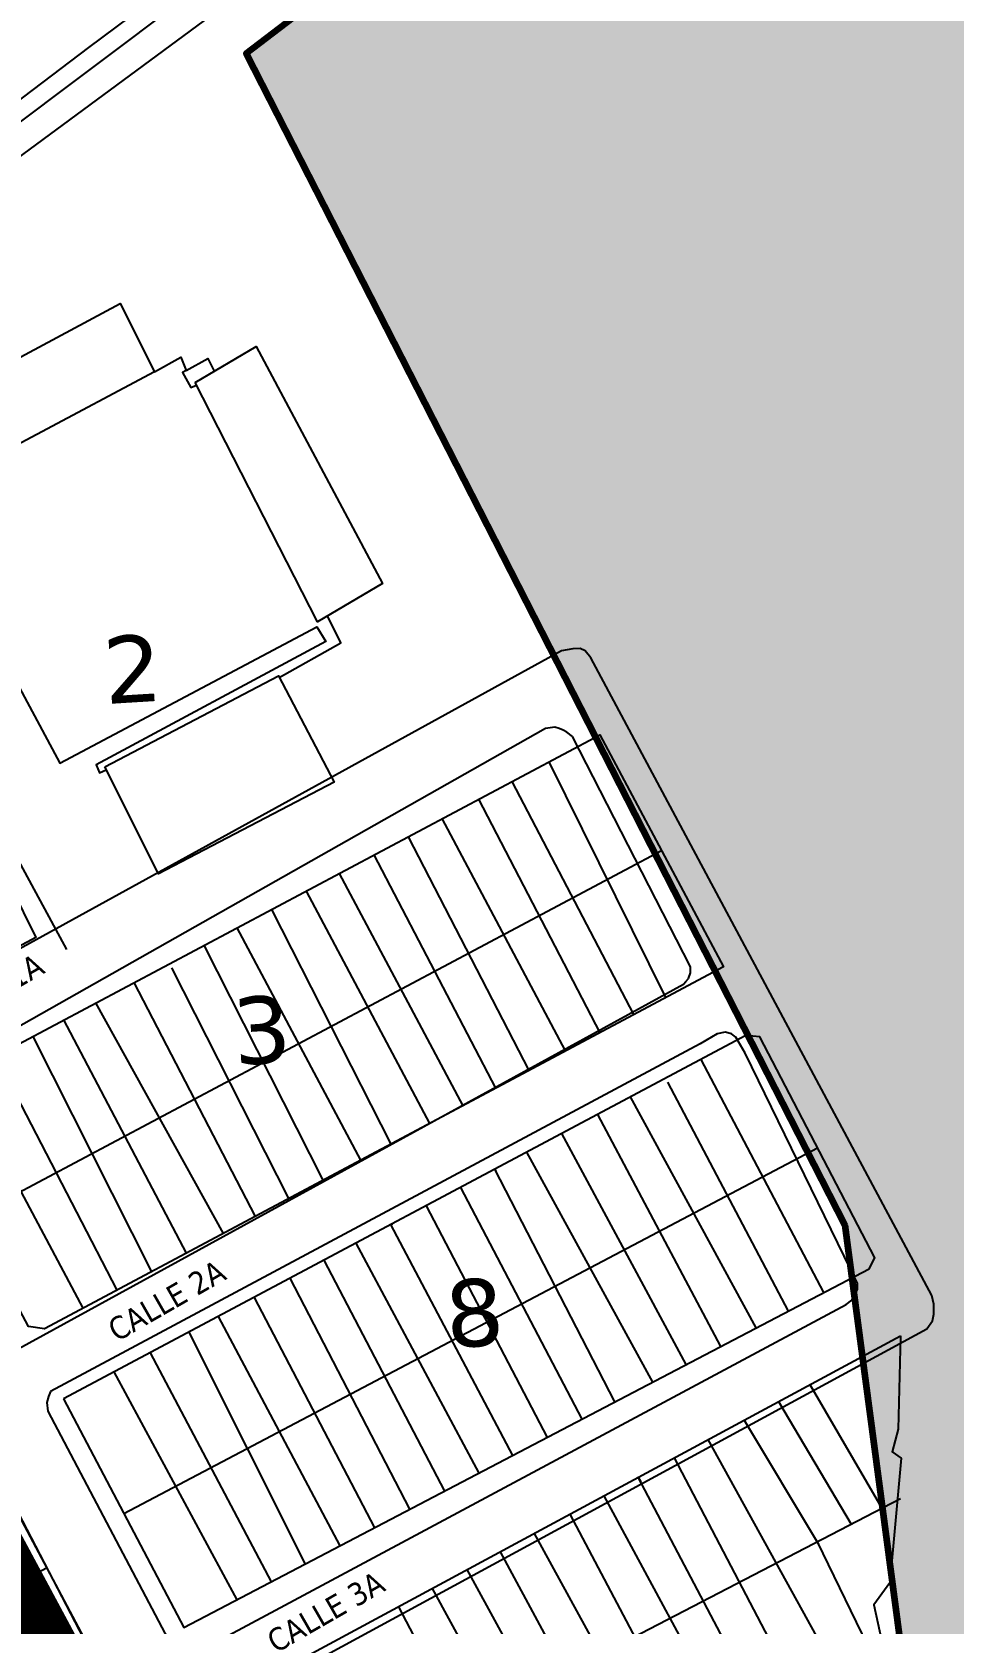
# Model space of a CAD drawing. Header units: metres. Extents: x 2 to 659295185, y -28 to 1124222152.
# Drawn here: x 658200.1 to 658341.6, y 1122568.8 to 1122813.3 of the extents above; entities that cross this region are included whole.
import ezdxf

# ---------------------------------------------------------------- set-up
doc = ezdxf.new("R2010")
doc.units = ezdxf.units.M
doc.header["$MEASUREMENT"] = 0
for name, color, linetype in [('CALLES', 1, 'CONTINUOUS'), ('División Parroquial', 130, 'CONTINUOUS'), ('MANZANA', 30, 'CONTINUOUS'), ('Numero de manzana', 6, 'CONTINUOUS'), ('Parcelas', 140, 'CONTINUOUS'), ('texto', 255, 'CONTINUOUS')]:
    doc.layers.add(name, color=color, linetype=linetype)
doc.layers.add('OCUPACIONES IRREGULARES', color=34, linetype='CONTINUOUS', lineweight=200)
doc.styles.add('ROMAN', font='verdana.ttf')
doc.styles.get("Standard").update_dxf_attribs({"font": 'tahoma.ttf'})

msp = doc.modelspace()

# ---------------------------------------------------------------- hatches: boundary and pattern name
at = {"layer": 'División Parroquial', "lineweight": 0, "transparency": 33554666}
h = msp.add_hatch(dxfattribs=at)
h.set_pattern_fill('ANSI31', color=256)
h.set_pattern_definition([(45, (0, 0), (-0.088388347648, 0.088388347648), [])])
h.paths.add_polyline_path([(658216.9797, 1122547.7496), (658216.6839, 1122547.8386), (658215.917, 1122547.7287), (658214.8203, 1122547.4987), (658110.1971, 1122492.5099), (658107.4182, 1122501.898), (658209.6337, 1122555.4371), (658210.615, 1122555.997), (658211.3818, 1122556.7768), (658211.6816, 1122557.597), (658152.1887, 1122668.1737), (658038.3747, 1122608.8917), (658211.5535, 1122282.9343), (658258.8167, 1122195.0664), (658302.7272, 1122387.0582), (658276.2121, 1122437.1016), (658276.2354, 1122436.9512), (658275.7443, 1122437.9845), (658262.1513, 1122463.6395), (658261.6485, 1122464.0957), (658260.5518, 1122464.4156), (658259.7849, 1122464.5256), (658258.9109, 1122464.3056), (658153.4053, 1122409.7467), (658150.0905, 1122416.3754), (658253.716, 1122474.2336), (658254.6973, 1122475.1234), (658255.1343, 1122476.1232), (658255.1283, 1122476.8447), (658239.5289, 1122505.8386), (658238.9972, 1122505.9072), (658238.2303, 1122505.9072), (658237.249, 1122505.5672), (658143.1227, 1122455.6074), (658136.0725, 1122463.3158), (658231.6254, 1122514.0655), (658232.821, 1122514.9553), (658233.5879, 1122515.6152), (658233.8615, 1122516.3723)])
h.paths.add_polyline_path([(658168.0904, 1122373.8776), (658154.327, 1122397.8959), (658149.7534, 1122395.2751), (658163.5168, 1122371.2567)], flags=24)
h.paths.add_polyline_path([(658250.427, 1122327.9438), (658273.6759, 1122329.3623), (658272.7145, 1122345.1195), (658249.4656, 1122343.701)], flags=24)
h.paths.add_polyline_path([(658050.4417, 1122598.6636), (658064.6025, 1122599.5276), (658063.6575, 1122615.0153), (658049.4967, 1122614.1513)], flags=24)
h.paths.add_polyline_path([(658261.8377, 1122271.3019), (658285.1936, 1122272.7269), (658284.2126, 1122288.8055), (658260.8566, 1122287.3805)], flags=24)
h.paths.add_polyline_path([(658237.8402, 1122376.0606), (658261.089, 1122377.4791), (658260.1276, 1122393.2363), (658236.8787, 1122391.8178)], flags=24)
h.paths.add_polyline_path([(658212.6063, 1122414.7146), (658235.9519, 1122416.139), (658234.9727, 1122432.1865), (658211.6271, 1122430.7621)], flags=24)
h.paths.add_polyline_path([(658187.3991, 1122456.3166), (658210.755, 1122457.7416), (658209.774, 1122473.8202), (658186.418, 1122472.3952)], flags=24)
h.paths.add_polyline_path([(658170.1329, 1122495.4711), (658193.4854, 1122496.8959), (658192.505, 1122512.9641), (658169.1525, 1122511.5393)], flags=24)
h.paths.add_polyline_path([(658145.5601, 1122542.1731), (658159.7036, 1122543.036), (658158.7617, 1122558.4719), (658144.6182, 1122557.609)], flags=24)
h.paths.add_polyline_path([(658112.3234, 1122582.9275), (658126.4669, 1122583.7904), (658125.5251, 1122599.2263), (658111.3816, 1122598.3634)], flags=24)
h.paths.add_polyline_path([(658260.249, 1122245.1412), (658279.4277, 1122256.1474), (658276.7109, 1122260.8814), (658257.5322, 1122249.8752)], flags=24)
h.paths.add_polyline_path([(658259.0401, 1122302.1221), (658278.1812, 1122313.1067), (658275.4486, 1122317.8682), (658256.3076, 1122306.8837)], flags=24)
h.paths.add_polyline_path([(658249.4575, 1122353.653), (658268.5842, 1122364.6293), (658265.8763, 1122369.3481), (658246.7495, 1122358.3717)], flags=24)
h.paths.add_polyline_path([(658231.5298, 1122397.471), (658250.6616, 1122408.4503), (658247.9449, 1122413.1844), (658228.813, 1122402.2051)], flags=24)
h.paths.add_polyline_path([(658201.4129, 1122433.6945), (658220.5438, 1122444.6732), (658217.8288, 1122449.4042), (658198.698, 1122438.4255)], flags=24)
h.paths.add_polyline_path([(658129.7288, 1122567.812), (658148.8597, 1122578.7907), (658146.1447, 1122583.5216), (658127.0139, 1122572.5429)], flags=24)
h.paths.add_polyline_path([(658099.0821, 1122608.7054), (658118.2088, 1122619.6817), (658115.5009, 1122624.4005), (658096.3741, 1122613.4241)], flags=24)
at = {"layer": 'OCUPACIONES IRREGULARES', "lineweight": 200, "transparency": 33554651}
h = msp.add_hatch(color=256, dxfattribs=at)
h.dxf.hatch_style = 1
h.set_gradient(color1=(153, 76, 0), one_color=1, tint=1)
h.paths.add_polyline_path([(658828, 1123207), (658659, 1123135), (658233, 1122810), (658325, 1122630), (658334, 1122562), (658490, 1122561), (658500, 1122537), (658649, 1122565)])

# ---------------------------------------------------------------- linework, layer by layer
at = {"layer": 'MANZANA', "lineweight": -2}
for p, q in [((658208.8256, 1122810.9251), (658254.9116, 1122845.4081)), ((658243.2438, 1122833.3005), (658155.1122, 1122767.104)), ((658157.6437, 1122764.2446), (658246.3277, 1122829.6713)), ((658175.0836, 1122785.3303), (658208.8256, 1122810.9251)), ((658281.4468, 1122718.224), (658185.5806, 1122665.4847)), ((658283.2031, 1122718.5639), (658281.4468, 1122718.224)), ((658284.2998, 1122718.5739), (658283.2031, 1122718.5639)), ((658285.0667, 1122718.2439), (658284.2998, 1122718.5739)), ((658285.949, 1122717.1442), (658285.0667, 1122718.2439)), ((658338.3266, 1122619.1641), (658285.949, 1122717.1442)), ((658278.9813, 1122706.2764), (658182.6863, 1122651.7575)), ((658280.4078, 1122706.4963), (658278.9813, 1122706.2764)), ((658281.0675, 1122706.2864), (658280.4078, 1122706.4963)), ((658281.7271, 1122706.0664), (658281.0675, 1122706.2864)), ((658282.2714, 1122705.7365), (658281.7271, 1122706.0664)), ((658283.1537, 1122705.0766), (658282.2714, 1122705.7365)), ((658301.278, 1122669.6538), (658283.1537, 1122705.0766)), ((658301.2863, 1122668.764), (658301.278, 1122669.6538)), ((658198.0978, 1122611.0158), (658300.1978, 1122666.9944)), ((658300.1978, 1122666.9944), (658300.5277, 1122667.4343)), ((658300.5277, 1122667.4343), (658300.9564, 1122667.8842)), ((658300.9564, 1122667.8842), (658301.2863, 1122668.764)), ((658305.3845, 1122659.3859), (658302.7623, 1122657.8262)), ((658306.5883, 1122659.6159), (658305.3845, 1122659.3859)), ((658307.5696, 1122659.3959), (658306.5883, 1122659.6159)), ((658308.2293, 1122658.846), (658307.5696, 1122659.3959)), ((658302.7623, 1122657.8262), (658202.9463, 1122604.4071)), ((658309.664, 1122656.4165), (658308.2293, 1122658.846)), ((658326.9226, 1122620.9937), (658309.664, 1122656.4165)), ((658326.9226, 1122620.1039), (658326.9226, 1122620.9937)), ((658325.1827, 1122617.7744), (658326.0568, 1122618.4443)), ((658326.0568, 1122618.4443), (658326.3784, 1122619.0041)), ((658326.3784, 1122619.0041), (658326.9226, 1122620.1039)), ((658338.6564, 1122617.8344), (658338.3266, 1122619.1641)), ((658338.6647, 1122616.2847), (658338.6564, 1122617.8344)), ((658225.2596, 1122564.2453), (658325.1827, 1122617.7744)), ((658338.4503, 1122615.2949), (658338.6647, 1122616.2847)), ((658229.5804, 1122555.4171), (658337.5762, 1122614.0752)), ((658337.5762, 1122614.0752), (658338.4503, 1122615.2949)), ((658202.6247, 1122603.6273), (658202.4104, 1122602.7475)), ((658202.9463, 1122604.4071), (658202.6247, 1122603.6273)), ((658202.4104, 1122602.7475), (658202.5258, 1122601.4177)), ((658202.5258, 1122601.4177), (658221.5325, 1122565.3351)), ((658193.241, 1122594.4092), (658211.4725, 1122560.2061))]:
    msp.add_line(p, q, dxfattribs=at)
at = {"layer": 'OCUPACIONES IRREGULARES', "lineweight": 200}
msp.add_lwpolyline([(658828, 1123207), (658659, 1123135), (658233, 1122810), (658325, 1122630), (658334, 1122562), (658490, 1122561), (658500, 1122537), (658649, 1122565), (658828, 1123207)], dxfattribs=at)
at = {"layer": 'Parcelas'}
for points in [[(658177.4614, 1122752.197), (658213.6443, 1122771.5807), (658218.9308, 1122761.1252), (658182.7479, 1122741.859), (658177.4614, 1122752.197)], [(658225.1571, 1122759.4806), (658234.5552, 1122765.002), (658253.939, 1122728.5841), (658243.9534, 1122722.7103), (658225.1571, 1122759.4806)], [(658218.9308, 1122761.1252), (658222.9527, 1122763.3376), (658223.7889, 1122761.2936), (658227.1337, 1122763.1518), (658228.1091, 1122761.2149)], [(658223.7889, 1122761.2936), (658223.2315, 1122761.0149), (658224.5322, 1122758.6921), (658225.3698, 1122759.0644)], [(658179.12, 1122695.5802), (658191.5489, 1122724.8726), (658204.3706, 1122700.9945), (658243.8577, 1122721.8994), (658245.2513, 1122719.6696), (658209.9452, 1122700.7158), (658210.5027, 1122699.5079), (658211.5262, 1122699.9268)], [(658238.088, 1122714.1295), (658247.5741, 1122719.4837), (658245.5013, 1122723.6208)], [(658211.2948, 1122700.3896), (658237.9621, 1122714.3694), (658246.5379, 1122698.0401), (658219.5182, 1122683.9428), (658211.2948, 1122700.3896)], [(658181.2252, 1122648.8764), (658287.338, 1122705.3477), (658306.3284, 1122669.6991), (658202.048, 1122614.0607), (658199.5493, 1122614.3939), (658181.2252, 1122648.8764)], [(658279.5012, 1122701.1771), (658297.4496, 1122664.9619)], [(658273.8439, 1122698.1664), (658292.5131, 1122662.328)], [(658179.12, 1122695.5802), (658186.977, 1122680.8884), (658197.6675, 1122686.6448), (658205.3937, 1122672.3512)], [(658268.7226, 1122695.4409), (658287.3172, 1122659.5558)], [(658282.0782, 1122656.7605), (658263.126, 1122692.4625)], [(658257.8749, 1122689.6679), (658276.4242, 1122653.7438)], [(658296.8332, 1122687.5234), (658190.7022, 1122631.0424)], [(658271.3492, 1122651.0361), (658252.6678, 1122686.8968)], [(658247.2785, 1122684.0287), (658266.2917, 1122648.3377)], [(658176.7565, 1122671.1378), (658196.8451, 1122681.9457), (658200.7219, 1122674.1922), (658180.7508, 1122663.5018), (658176.7565, 1122671.1378)], [(658242.2012, 1122681.3267), (658261.165, 1122645.6024)], [(658236.8894, 1122678.4998), (658255.2516, 1122642.4473)], [(658250.6436, 1122639.9887), (658231.6132, 1122675.6919)], [(658244.8512, 1122636.8982), (658226.5442, 1122672.9943)], [(658221.5381, 1122669.5325), (658239.517, 1122634.0521)], [(658215.7656, 1122667.2581), (658234.399, 1122631.3214)], [(658229.5229, 1122628.7198), (658209.9095, 1122664.1416)], [(658204.9703, 1122661.5131), (658223.8084, 1122625.6709)], [(658200.2385, 1122658.9949), (658218.4741, 1122622.8248)], [(658204.9665, 1122603.296), (658223.4571, 1122568.1472), (658328.737, 1122623.2858), (658329.5699, 1122624.9517), (658311.9122, 1122658.9344), (658309.7466, 1122659.101), (658204.9665, 1122603.296)], [(658194.5205, 1122655.9518), (658213.166, 1122619.9927), (658213.0804, 1122620.1576)], [(658321.7465, 1122619.6247), (658302.9054, 1122655.4574)], [(658207.9788, 1122617.2251), (658188.9323, 1122652.9779)], [(658311.3698, 1122614.1901), (658292.0512, 1122649.6766)], [(658297.7527, 1122651.938), (658316.2563, 1122616.7493)], [(658286.9747, 1122646.9728), (658305.8982, 1122611.3244)], [(658300.6258, 1122608.5631), (658281.5257, 1122644.0708)], [(658214.228, 1122585.6907), (658320.7791, 1122641.8697)], [(658295.4655, 1122605.8604), (658276.1289, 1122641.1965)], [(658289.6578, 1122602.8187), (658271.1906, 1122638.5664), (658271.3568, 1122638.2445)], [(658265.932, 1122635.7657), (658284.5845, 1122600.1617)], [(658260.665, 1122632.9605), (658279.2312, 1122597.358)], [(658273.9588, 1122594.5966), (658255.216, 1122630.0585), (658255.484, 1122630.2012)], [(658268.8047, 1122591.8972), (658249.8968, 1122627.2255)], [(658244.95, 1122624.5909), (658263.4638, 1122589.1)], [(658258.1728, 1122586.3289), (658239.7606, 1122621.827)], [(658234.2341, 1122618.8836), (658252.7074, 1122583.4665)], [(658228.7075, 1122615.9403), (658247.4163, 1122580.6954)], [(658224.1839, 1122613.531), (658242.0754, 1122577.8982)], [(658228.9274, 1122556.5211), (658333.5117, 1122612.9882)], [(658333.5117, 1122612.9882), (658333.165, 1122598.6576), (658332.2252, 1122595.1333), (658333.6349, 1122594.1935), (658331.8728, 1122575.0447), (658329.4058, 1122571.6379), (658331.2854, 1122563.1795)], [(658218.268, 1122610.3803), (658236.8466, 1122575.1597)], [(658231.6427, 1122572.4342), (658212.7414, 1122607.4369)], [(658319.6169, 1122605.4861), (658330.6395, 1122586.4732)], [(658314.7725, 1122602.8705), (658325.9496, 1122584.0364)], [(658309.5308, 1122600.0404), (658320.9094, 1122580.9416)], [(658303.941, 1122597.0223), (658323.8964, 1122560.8203)], [(658087.8096, 1122539.1374), (658193.2057, 1122594.8679), (658211.4, 1122559.9544), (658106.2519, 1122503.0603), (658087.8096, 1122539.1374)], [(658298.7689, 1122594.2299), (658317.9226, 1122557.612)], [(658312.4756, 1122554.6866), (658293.2487, 1122591.2494), (658293.6235, 1122590.5366)], [(658236.4933, 1122537.5562), (658333.5117, 1122587.9655)], [(658287.958, 1122588.3928), (658307.5554, 1122552.0441)], [(658302.039, 1122549.0815), (658282.7654, 1122585.5892)], [(658277.2554, 1122582.6143), (658297.0493, 1122546.4017)], [(658320.7247, 1122581.3216), (658329.2835, 1122563.7135)], [(658272.0344, 1122579.7954), (658291.5831, 1122543.466)], [(658096.7281, 1122520.9732), (658202.3568, 1122577.3076)], [(658286.7227, 1122540.8556), (658266.981, 1122577.067)], [(658261.5795, 1122574.1506), (658281.2853, 1122537.9354)], [(658256.3971, 1122571.3525), (658275.5007, 1122534.8287)]]:
    msp.add_lwpolyline(points, dxfattribs=at)
at = {"layer": 'texto', "lineweight": 0}
msp.add_lwpolyline([(658038.3747, 1122608.8917), (658152.1887, 1122668.1737), (658256.8601, 1122473.6259), (658302.7272, 1122387.0582), (658258.8167, 1122195.0664), (658211.5535, 1122282.9343), (658038.3747, 1122608.8917)], dxfattribs=at)

# ---------------------------------------------------------------- texts
at = {"layer": 'CALLES', "color": 0}
for s, p in [('CALLE 1A', (658185.2151, 1122659.0282)), ('CALLE 2A', (658213.1259, 1122611.9838)), ('CALLE 3A', (658237.5584, 1122564.1403))]:
    msp.add_text(s, height=3.5001, rotation=29.850483, dxfattribs=at).set_placement(p)
at = {"layer": 'Numero de manzana', "lineweight": -2, "style": 'ROMAN'}
for s, p in [('2', (658211.3722, 1122710.0428)), ('3', (658231.2068, 1122654.5765)), ('8', (658263.914, 1122611.1144))]:
    msp.add_text(s, height=10.3097, rotation=3.491535, dxfattribs=at).set_placement(p)

doc.saveas('drawing.dxf')
